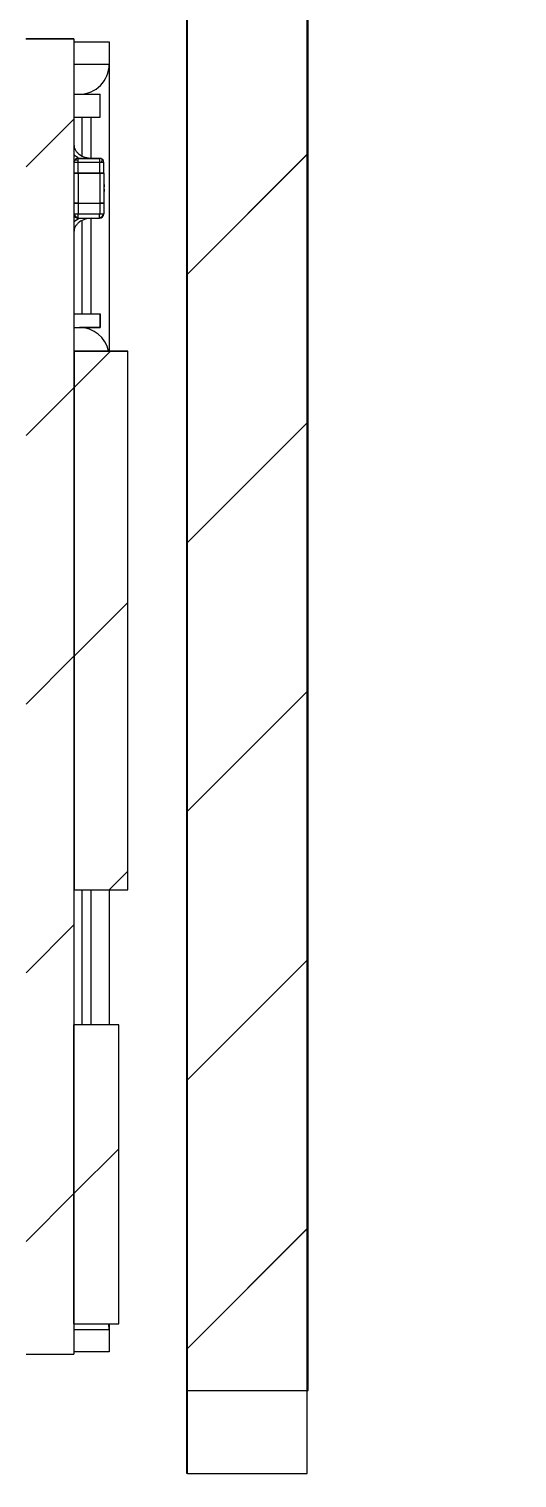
# Model space of a CAD drawing. Header units: millimetres. Extents: x -1 to 366, y 0 to 340.
# Drawn here: x 158.12 to 166.28, y 244.27 to 268.49 of the extents above; entities that cross this region are included whole.
import ezdxf

# ---------------------------------------------------------------- set-up
doc = ezdxf.new("R2010")
doc.units = ezdxf.units.MM
pattern_1 = [(45, (-418.589, -72.4933), (-2.245064, 2.245064), [])]

msp = doc.modelspace()

# ---------------------------------------------------------------- hatches: boundary and pattern name
at = {"linetype": 'Continuous', "lineweight": 18}
h = msp.add_hatch(dxfattribs=at)
h.set_pattern_fill('ANSI31', style=0)
h.set_pattern_definition(pattern_1)
h.paths.add_polyline_path([(160.77, 270.349), (160.77, 244.349), (162.77, 244.349), (162.77, 270.349)], flags=0)
h = msp.add_hatch(dxfattribs=at)
h.set_pattern_fill('ANSI31', style=0)
h.set_pattern_definition(pattern_1)
h.paths.add_polyline_path([(160.77, 269.508), (160.77, 245.734), (162.79, 245.734), (162.79, 269.508)], flags=0)
h = msp.add_hatch(dxfattribs=at)
h.set_pattern_fill('ANSI31', style=0)
h.set_pattern_definition(pattern_1)
h.paths.add_polyline_path([(158.07, 268.327), (158.07, 246.346), (158.87, 246.346), (158.87, 268.327)], flags=0)
h = msp.add_hatch(dxfattribs=at)
h.set_pattern_fill('ANSI31', style=0)
h.set_pattern_definition(pattern_1)
h.paths.add_polyline_path([(158.88, 263.107), (158.88, 254.107), (159.77, 254.107), (159.77, 263.107)], flags=0)
h = msp.add_hatch(dxfattribs=at)
h.set_pattern_fill('ANSI31', style=0)
h.set_pattern_definition(pattern_1)
h.paths.add_polyline_path([(158.869, 251.85), (158.869, 246.85), (159.619, 246.85), (159.619, 251.85)], flags=0)
h = msp.add_hatch(dxfattribs=at)
h.set_pattern_fill('ANSI31', style=0)
h.set_pattern_definition(pattern_1)
edge = h.paths.add_edge_path(flags=0)
edge.add_line((242.648, 229.801), (242.657, 230.801))
edge.add_arc((241.657, 230.81), 1, 359.4791, 449.4791)
edge.add_line((241.667, 231.81), (161.33, 232.54))
edge.add_arc((161.421, 242.54), 10, 209.4753, 269.4791, ccw=False)
edge.add_line((152.716, 237.62), (142.915, 237.62))
edge.add_arc((142.915, 247.62), 10, 237.6002, 270, ccw=False)
edge.add_line((137.557, 239.176), (131.538, 242.996))
edge.add_arc((136.896, 251.439), 10, 201.9801, 237.6002, ccw=False)
edge.add_arc((126.696, 247.322), 1, 21.9801, 90)
edge.add_line((126.696, 248.322), (126.135, 248.322))
edge.add_arc((126.135, 247.322), 1, 90, 180)
edge.add_line((125.135, 247.322), (125.135, 244.059))
edge.add_line((125.135, 244.059), (152.616, 226.62))
edge.add_line((152.616, 226.62), (152.643, 229.619))
edge.add_line((152.643, 229.619), (241.639, 228.81))
edge.add_arc((241.648, 229.81), 1, 269.4791, 359.4791)

# ---------------------------------------------------------------- linework, layer by layer
at = {"color": 7, "linetype": 'Continuous', "lineweight": 25}
for p, q in [((160.757, 244.349), (160.757, 270.349)), ((160.77, 244.349), (160.77, 270.349)), ((162.77, 244.349), (162.77, 270.349)), ((160.76, 245.734), (160.76, 269.508)), ((160.77, 245.734), (160.77, 269.508)), ((162.79, 245.734), (162.79, 269.508)), ((158.067, 268.327), (158.867, 268.327)), ((158.87, 268.327), (158.07, 268.327)), ((158.867, 268.327), (158.87, 268.327)), ((158.87, 268.327), (158.87, 246.346)), ((158.87, 268.28), (158.965, 268.28)), ((158.965, 268.28), (158.965, 268.28)), ((158.965, 268.28), (159.455, 268.28)), ((159.455, 268.28), (159.46, 268.28)), ((159.46, 268.28), (159.46, 267.905)), ((159.46, 267.905), (159.46, 263.107)), ((158.87, 267.405), (158.96, 267.405)), ((158.96, 267.405), (159.31, 267.405)), ((159.308, 267.02), (159.308, 267.405)), ((159.31, 267.02), (159.31, 267.405)), ((158.87, 267.02), (159.308, 267.02)), ((158.87, 267.02), (159, 267.02)), ((159, 267.02), (159.15, 267.02)), ((159, 267.02), (159, 266.38)), ((159.15, 267.02), (159.31, 267.02)), ((159.15, 267.02), (159.15, 266.332)), ((159.31, 267.02), (159.308, 267.02)), ((158.938, 266.338), (158.869, 266.387)), ((158.94, 266.262), (158.87, 266.262)), ((159.299, 266.332), (158.939, 266.332)), ((158.939, 266.332), (159.169, 266.332)), ((158.94, 266.082), (158.94, 266.262)), ((159.3, 266.262), (158.94, 266.262)), ((159.169, 266.334), (159.169, 266.331)), ((159.169, 266.332), (159.299, 266.332)), ((159.299, 266.332), (159.299, 266.332)), ((159.331, 266.262), (159.3, 266.262)), ((159.3, 266.082), (159.3, 266.262)), ((159.369, 266.262), (159.331, 266.262)), ((159.369, 266.082), (159.369, 266.262)), ((158.94, 266.082), (158.87, 266.082)), ((158.87, 266.082), (158.94, 266.082)), ((158.939, 266.082), (158.87, 266.082)), ((159.3, 266.082), (158.94, 266.082)), ((158.94, 266.082), (159.3, 266.082)), ((158.94, 266.082), (158.94, 265.582)), ((159.369, 266.082), (159.299, 266.082)), ((159.369, 266.082), (159.3, 266.082)), ((159.3, 266.082), (159.369, 266.082)), ((159.3, 266.082), (159.3, 265.582)), ((159.369, 266.082), (159.369, 266.082)), ((159.369, 266.082), (159.369, 265.582)), ((159.369, 266.04), (159.374, 266.04)), ((159.374, 266.014), (159.369, 266.014)), ((159.369, 265.997), (159.374, 265.997)), ((159.369, 265.997), (159.374, 265.997)), ((159.374, 265.976), (159.369, 265.976)), ((159.369, 265.976), (159.374, 265.976)), ((159.374, 265.997), (159.374, 266.018)), ((159.374, 265.997), (159.374, 266.014)), ((159.374, 265.976), (159.374, 265.976)), ((159.374, 265.925), (159.374, 265.976)), ((159.369, 265.925), (159.374, 265.925)), ((159.369, 265.908), (159.374, 265.908)), ((159.374, 265.874), (159.369, 265.874)), ((159.369, 265.841), (159.374, 265.841)), ((159.369, 265.839), (159.374, 265.839)), ((159.369, 265.829), (159.374, 265.829)), ((159.374, 265.796), (159.369, 265.796)), ((159.369, 265.762), (159.374, 265.762)), ((159.374, 265.749), (159.369, 265.749)), ((159.369, 265.749), (159.374, 265.749)), ((159.369, 265.748), (159.374, 265.748)), ((159.369, 265.748), (159.374, 265.748)), ((159.369, 265.721), (159.374, 265.721)), ((159.374, 265.911), (159.374, 265.911)), ((159.374, 265.908), (159.374, 265.911)), ((159.374, 265.894), (159.374, 265.89)), ((159.374, 265.859), (159.374, 265.855)), ((159.374, 265.839), (159.374, 265.841)), ((159.374, 265.815), (159.374, 265.811)), ((159.374, 265.78), (159.374, 265.777)), ((159.374, 265.748), (159.374, 265.749)), ((159.374, 265.749), (159.374, 265.749)), ((159.374, 265.748), (159.374, 265.748)), ((158.87, 265.582), (158.94, 265.582)), ((158.939, 265.582), (158.87, 265.582)), ((158.87, 265.582), (158.94, 265.582)), ((158.94, 265.582), (158.94, 265.402)), ((158.94, 265.582), (159.3, 265.582)), ((158.94, 265.582), (159.3, 265.582)), ((159.369, 265.582), (159.299, 265.582)), ((159.3, 265.582), (159.369, 265.582)), ((159.3, 265.582), (159.3, 265.402)), ((159.3, 265.582), (159.369, 265.582)), ((159.374, 265.695), (159.369, 265.695)), ((159.369, 265.686), (159.374, 265.686)), ((159.369, 265.673), (159.374, 265.673)), ((159.369, 265.673), (159.374, 265.673)), ((159.374, 265.657), (159.369, 265.657)), ((159.369, 265.631), (159.374, 265.631)), ((159.369, 265.582), (159.369, 265.582)), ((159.369, 265.582), (159.369, 265.402)), ((159.374, 265.684), (159.374, 265.686)), ((159.374, 265.657), (159.374, 265.673)), ((159.374, 265.652), (159.374, 265.673)), ((158.869, 265.278), (158.955, 265.332)), ((158.87, 265.402), (158.877, 265.402)), ((158.877, 265.402), (158.94, 265.402)), ((158.939, 265.332), (159.299, 265.332)), ((158.94, 265.402), (159.3, 265.402)), ((159, 265.285), (159, 263.735)), ((159.15, 265.332), (159.15, 263.735)), ((159.3, 265.402), (159.362, 265.402)), ((159.362, 265.402), (159.369, 265.402)), ((158.87, 263.735), (159, 263.735)), ((159, 263.735), (159.15, 263.735)), ((159.15, 263.735), (159.31, 263.735)), ((159.308, 263.505), (159.308, 263.735)), ((159.31, 263.735), (159.31, 263.505)), ((158.87, 263.505), (158.96, 263.505)), ((158.87, 263.505), (159.308, 263.505)), ((159.31, 263.505), (158.96, 263.505)), ((159.308, 263.505), (159.31, 263.505)), ((158.878, 263.107), (158.88, 263.107)), ((158.878, 263.107), (159.768, 263.107)), ((158.878, 254.107), (158.878, 263.107)), ((159.77, 263.107), (158.88, 263.107)), ((158.88, 254.107), (158.88, 263.107)), ((159.768, 263.107), (159.77, 263.107)), ((159.77, 254.107), (159.77, 263.107)), ((158.878, 262.405), (158.87, 262.405)), ((158.87, 261.925), (158.878, 261.925)), ((158.87, 261.925), (158.878, 261.925)), ((158.88, 254.107), (158.878, 254.107)), ((158.88, 254.107), (159.77, 254.107)), ((159, 254.107), (159, 251.85)), ((159.15, 254.107), (159.15, 251.85)), ((159.46, 254.107), (159.46, 251.85)), ((159.619, 251.85), (158.869, 251.85)), ((158.869, 246.85), (158.869, 251.85)), ((159.618, 251.85), (158.87, 251.85)), ((159.618, 251.85), (159.619, 251.85)), ((159.619, 246.85), (159.619, 251.85)), ((158.869, 246.85), (159.619, 246.85)), ((159.46, 246.755), (159.451, 246.85)), ((159.46, 246.85), (159.46, 246.755)), ((159.46, 246.755), (159.46, 246.38)), ((158.07, 246.346), (158.87, 246.346)), ((160.77, 245.734), (160.76, 245.734)), ((160.77, 245.734), (162.79, 245.734)), ((160.77, 244.349), (160.757, 244.349)), ((160.77, 244.349), (162.77, 244.349))]:
    msp.add_line(p, q, dxfattribs=at)
at = {"color": 7, "linetype": 'Continuous', "lineweight": 25, "flags": 128}
for points in [[(158.87, 268.28), (159.016, 268.28), (159.167, 268.28), (159.292, 268.28), (159.384, 268.28), (159.441, 268.28), (159.46, 268.28)], [(158.87, 267.905), (159.016, 267.905), (159.167, 267.905), (159.292, 267.905), (159.384, 267.905), (159.441, 267.905), (159.46, 267.905)], [(158.94, 266.262), (158.94, 266.266), (158.94, 266.27), (158.94, 266.274), (158.94, 266.278), (158.94, 266.282), (158.94, 266.286), (158.94, 266.29), (158.94, 266.294)], [(158.87, 246.755), (159.016, 246.755), (159.167, 246.755), (159.292, 246.755), (159.384, 246.755), (159.441, 246.755), (159.46, 246.755)], [(159.46, 246.38), (159.441, 246.38), (159.384, 246.38), (159.292, 246.38), (159.167, 246.38), (159.016, 246.38), (158.87, 246.38)]]:
    msp.add_lwpolyline(points, dxfattribs=at)
at = {"color": 7, "linetype": 'Continuous', "lineweight": 25}
for centre, radius, start, end in [((158.96, 267.905), 0.5, 270, 0), ((158.939, 266.262), 0.07, 153.435, 176.2234), ((158.939, 266.262), 0.07, 90, 153.435), ((158.896, 266.28), 0.0235, 81.5321, 143.0356), ((158.895, 266.189), 0.114, 66.8284, 87.7781), ((149.82, 266.301), 9.119, 359.956, 0.1991), ((138.39, 266.28), 20.91, 359.952, 0.1439), ((159.299, 266.262), 0.07, 76.542, 90), ((159.226, 266.307), 0.114, 336.8278, 357.8176), ((159.315, 266.306), 0.0255, 353.0393, 43.5814), ((159.299, 266.262), 0.07, 360, 35.8515), ((158.939, 265.402), 0.07, 183.7766, 270), ((158.955, 265.419), 0.0802, 192.0787, 225.4885), ((158.956, 265.418), 0.0802, 224.5078, 257.9325), ((113.173, 265.395), 45.766, 359.9312, 0.0096), ((158.144, 265.339), 0.796, 359.5308, 0.0629), ((113.533, 265.395), 45.766, 359.9312, 0.0096), ((159.299, 265.402), 0.07, 270, 0), ((159.283, 265.418), 0.0802, 282.0543, 315.4872), ((158.504, 265.339), 0.796, 359.5308, 0.0629), ((159.284, 265.419), 0.0801, 314.5092, 347.9569), ((158.96, 263.005), 0.5, 11.8483, 90)]:
    msp.add_arc(centre, radius, start, end, dxfattribs=at)
for points, knots in [([(158.869, 266.562), (158.87, 266.548), (158.872, 266.519), (158.89, 266.476), (158.918, 266.435), (158.971, 266.386), (159.057, 266.343), (159.132, 266.337), (159.169, 266.334)], [0, 0, 0, 0, 0.1007135, 0.2100528, 0.3291264, 0.4576564, 0.7313709, 1, 1, 1, 1]), ([(159.333, 266.323), (159.331, 266.325), (159.327, 266.327), (159.321, 266.329), (159.317, 266.33), (159.316, 266.33)], [0, 0, 0, 0, 0.401296, 0.835029, 1, 1, 1, 1]), ([(159.356, 266.303), (159.356, 266.304), (159.353, 266.309), (159.345, 266.316), (159.337, 266.321), (159.333, 266.323)], [0, 0, 0, 0, 0.041337, 0.580062, 1, 1, 1, 1]), ([(159.374, 266.014), (159.374, 266.022), (159.374, 266.037), (159.374, 266.039), (159.374, 266.04)], [0, 0, 0, 0, 0.537554, 1, 1, 1, 1]), ([(159.374, 265.976), (159.374, 265.977), (159.374, 265.981), (159.374, 265.985), (159.374, 265.986), (159.374, 265.986)], [0, 0, 0, 0, 0.068248, 0.466791, 1, 1, 1, 1]), ([(159.374, 265.919), (159.374, 265.919), (159.374, 265.919), (159.374, 265.924), (159.374, 265.925)], [0, 0, 0, 0, 0.686935, 1, 1, 1, 1]), ([(159.374, 265.874), (159.374, 265.877), (159.374, 265.882), (159.374, 265.889), (159.374, 265.895), (159.374, 265.902), (159.374, 265.907), (159.374, 265.908), (159.374, 265.908)], [0, 0, 0, 0, 0.112364, 0.214357, 0.313189, 0.416732, 0.666215, 1, 1, 1, 1]), ([(159.374, 265.89), (159.374, 265.889), (159.374, 265.887), (159.374, 265.884), (159.374, 265.879), (159.374, 265.876), (159.374, 265.874)], [0, 0, 0, 0, 0.265517, 0.508152, 0.746474, 1, 1, 1, 1]), ([(159.374, 265.841), (159.374, 265.841), (159.374, 265.842), (159.374, 265.847), (159.374, 265.853), (159.374, 265.859), (159.374, 265.867), (159.374, 265.872), (159.374, 265.874)], [0, 0, 0, 0, 0.338871, 0.587953, 0.690412, 0.788303, 0.889184, 1, 1, 1, 1]), ([(159.374, 265.874), (159.374, 265.873), (159.374, 265.869), (159.374, 265.865), (159.374, 265.861), (159.374, 265.86), (159.374, 265.859)], [0, 0, 0, 0, 0.253889, 0.492271, 0.734744, 1, 1, 1, 1]), ([(159.374, 265.796), (159.374, 265.799), (159.374, 265.804), (159.374, 265.811), (159.374, 265.817), (159.374, 265.824), (159.374, 265.829), (159.374, 265.829), (159.374, 265.829)], [0, 0, 0, 0, 0.112364, 0.214357, 0.313189, 0.416732, 0.666215, 1, 1, 1, 1]), ([(159.374, 265.811), (159.374, 265.811), (159.374, 265.809), (159.374, 265.805), (159.374, 265.801), (159.374, 265.798), (159.374, 265.796)], [0, 0, 0, 0, 0.2655168, 0.508152, 0.7464738, 1, 1, 1, 1]), ([(159.374, 265.762), (159.374, 265.763), (159.374, 265.763), (159.374, 265.768), (159.374, 265.775), (159.374, 265.781), (159.374, 265.788), (159.374, 265.793), (159.374, 265.796)], [0, 0, 0, 0, 0.338871, 0.587953, 0.690412, 0.788303, 0.889184, 1, 1, 1, 1]), ([(159.374, 265.796), (159.374, 265.794), (159.374, 265.791), (159.374, 265.787), (159.374, 265.783), (159.374, 265.781), (159.374, 265.78)], [0, 0, 0, 0, 0.253889, 0.492271, 0.734744, 1, 1, 1, 1]), ([(159.374, 265.721), (159.374, 265.726), (159.374, 265.736), (159.374, 265.744), (159.374, 265.748)], [0, 0, 0, 0, 0.589174, 1, 1, 1, 1]), ([(159.374, 265.695), (159.374, 265.697), (159.374, 265.7), (159.374, 265.709), (159.374, 265.716), (159.374, 265.721)], [0, 0, 0, 0, 0.258014, 0.531707, 1, 1, 1, 1]), ([(159.374, 265.686), (159.374, 265.686), (159.374, 265.687), (159.374, 265.692), (159.374, 265.695)], [0, 0, 0, 0, 0.578909, 1, 1, 1, 1]), ([(159.374, 265.631), (159.374, 265.631), (159.374, 265.632), (159.374, 265.64), (159.374, 265.65), (159.374, 265.657)], [0, 0, 0, 0, 0.30177, 0.573196, 1, 1, 1, 1]), ([(159.169, 265.331), (159.132, 265.328), (159.057, 265.322), (158.971, 265.279), (158.918, 265.23), (158.89, 265.188), (158.872, 265.146), (158.87, 265.116), (158.869, 265.102)], [0, 0, 0, 0, 0.2686349, 0.5423525, 0.6708819, 0.7899536, 0.8992899, 1, 1, 1, 1])]:
    msp.add_open_spline(points, degree=3, knots=knots, dxfattribs=at)

doc.saveas('drawing.dxf')
